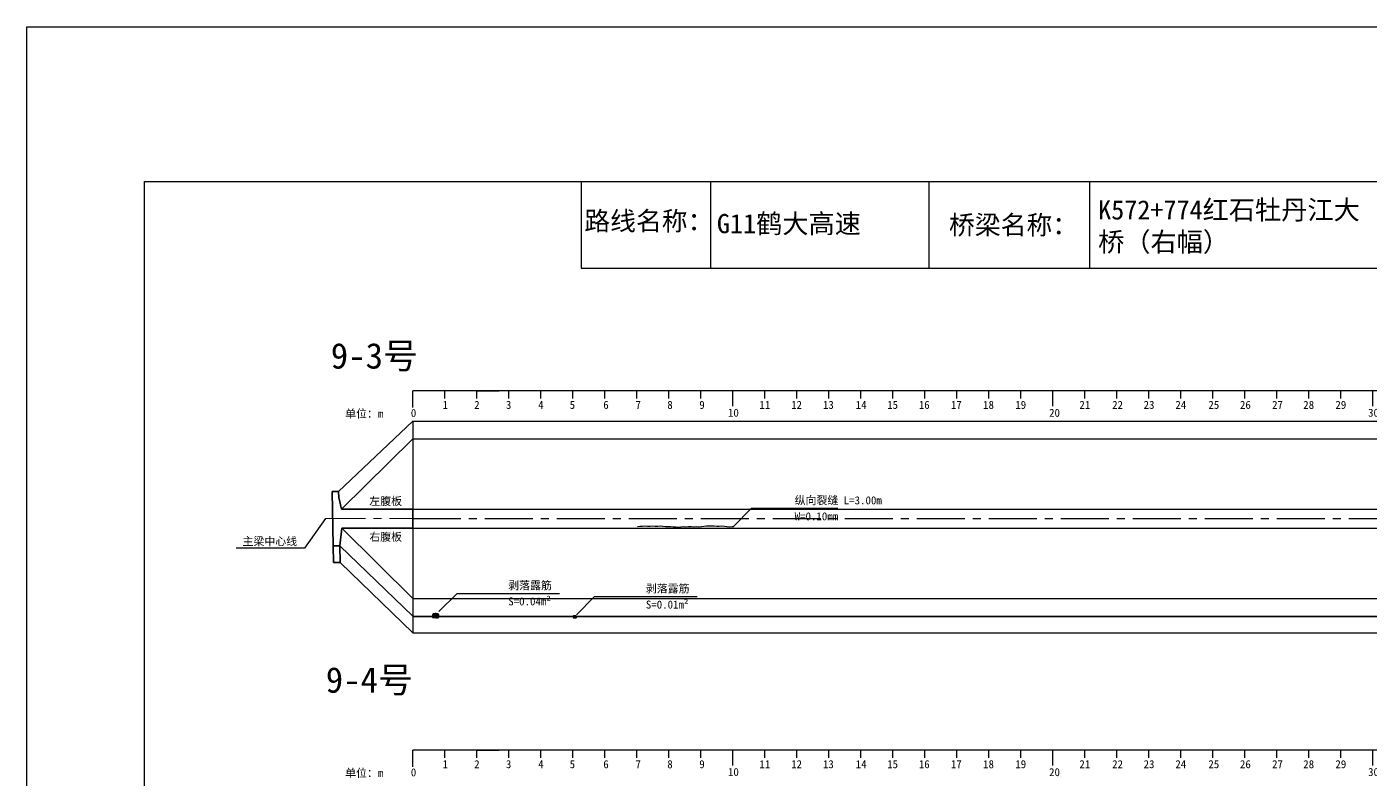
# Model space of a CAD drawing. Header units: millimetres. Extents: x -37 to 615, y -48 to 413.
# Drawn here: x -36.8 to 383, y 178 to 413.2 of the extents above; entities that cross this region are included whole.
import ezdxf

# ---------------------------------------------------------------- set-up
doc = ezdxf.new("R2010")
doc.units = ezdxf.units.MM
for name, pattern in [('CENTER', [2, 1.25, -0.25, 0.25, -0.25]), ('CENTER2', [1.125, 0.75, -0.125, 0.125, -0.125]), ('DASHED', [0.75, 0.5, -0.25])]:
    doc.linetypes.add(name, pattern=pattern)
for name, color, linetype in [('图层1', 7, 'Continuous'), ('病害', 5, 'Continuous'), ('轮廓', 3, 'Continuous')]:
    doc.layers.add(name, color=color, linetype=linetype)
doc.layers.add('虚线', color=7, linetype='Continuous', lineweight=30)
doc.styles.get("Standard").update_dxf_attribs({"font": ''})
doc.styles.add('汉字', font='')
doc.styles.get('Standard').set_extended_font_data('SimSun')
doc.styles.get('汉字').set_extended_font_data('SimSun')

# ---------------------------------------------------------------- blocks, each defined once
blk = doc.blocks.new('chi')
at = {"color": 0}
for p, q in [((1147.409, -3079.329), (1147.409, -3078.8)), ((1187.409, -3078.8), (1147.409, -3078.8)), ((1148.409, -3079.041), (1148.409, -3078.8)), ((1149.409, -3079.041), (1149.409, -3078.8)), ((1149.409, -3078.8), (1150.109, -3078.8)), ((1150.409, -3079.041), (1150.409, -3078.8)), ((1151.409, -3079.041), (1151.409, -3078.8)), ((1152.409, -3079.041), (1152.409, -3078.8)), ((1153.409, -3079.041), (1153.409, -3078.8)), ((1154.409, -3079.041), (1154.409, -3078.8)), ((1155.409, -3079.041), (1155.409, -3078.8)), ((1156.409, -3079.041), (1156.409, -3078.8)), ((1157.409, -3079.283), (1157.409, -3078.8)), ((1158.409, -3079.041), (1158.409, -3078.8)), ((1159.409, -3079.041), (1159.409, -3078.8)), ((1160.409, -3079.041), (1160.409, -3078.8)), ((1161.409, -3079.041), (1161.409, -3078.8)), ((1162.409, -3079.041), (1162.409, -3078.8)), ((1163.409, -3079.041), (1163.409, -3078.8)), ((1164.409, -3079.041), (1164.409, -3078.8)), ((1165.409, -3079.041), (1165.409, -3078.8)), ((1166.409, -3079.041), (1166.409, -3078.8)), ((1167.409, -3079.283), (1167.409, -3078.8)), ((1168.409, -3079.041), (1168.409, -3078.8)), ((1169.409, -3079.041), (1169.409, -3078.8)), ((1170.409, -3079.041), (1170.409, -3078.8)), ((1171.409, -3079.041), (1171.409, -3078.8)), ((1172.409, -3079.041), (1172.409, -3078.8)), ((1173.409, -3079.041), (1173.409, -3078.8)), ((1174.409, -3079.041), (1174.409, -3078.8)), ((1175.409, -3079.041), (1175.409, -3078.8)), ((1176.409, -3079.041), (1176.409, -3078.8)), ((1177.409, -3079.283), (1177.409, -3078.8)), ((1178.409, -3079.041), (1178.409, -3078.8)), ((1179.409, -3079.041), (1179.409, -3078.8)), ((1180.409, -3079.041), (1180.409, -3078.8)), ((1181.409, -3079.041), (1181.409, -3078.8)), ((1182.409, -3079.041), (1182.409, -3078.8)), ((1183.409, -3079.041), (1183.409, -3078.8)), ((1184.409, -3079.041), (1184.409, -3078.8)), ((1185.409, -3079.041), (1185.409, -3078.8)), ((1186.409, -3079.041), (1186.409, -3078.8)), ((1187.409, -3079.283), (1187.409, -3078.8))]:
    blk.add_line(p, q, dxfattribs=at)
for s, p in [('1', (1148.339, -3079.368)), ('2', (1149.328, -3079.368)), ('3', (1150.319, -3079.368)), ('4', (1151.329, -3079.368)), ('5', (1152.313, -3079.368)), ('6', (1153.363, -3079.368)), ('7', (1154.37, -3079.368)), ('8', (1155.363, -3079.368)), ('9', (1156.363, -3079.368)), ('11', (1158.242, -3079.368)), ('12', (1159.233, -3079.368)), ('13', (1160.227, -3079.368)), ('14', (1161.252, -3079.368)), ('15', (1162.233, -3079.368)), ('16', (1163.223, -3079.368)), ('17', (1164.224, -3079.368)), ('18', (1165.232, -3079.368)), ('19', (1166.238, -3079.368)), ('21', (1168.24, -3079.368)), ('22', (1169.264, -3079.368)), ('23', (1170.247, -3079.368)), ('24', (1171.24, -3079.368)), ('25', (1172.271, -3079.368)), ('26', (1173.258, -3079.368)), ('27', (1174.261, -3079.368)), ('28', (1175.236, -3079.368)), ('29', (1176.24, -3079.368)), ('31', (1178.261, -3079.368)), ('32', (1179.256, -3079.368)), ('33', (1180.243, -3079.368)), ('34', (1181.251, -3079.368)), ('35', (1182.269, -3079.368)), ('36', (1183.256, -3079.368)), ('37', (1184.269, -3079.368)), ('38', (1185.251, -3079.368)), ('39', (1186.242, -3079.368)), ('0', (1147.349, -3079.623)), ('10', (1157.259, -3079.613)), ('20', (1167.294, -3079.617)), ('30', (1177.262, -3079.613)), ('40', (1187.216, -3079.613))]:
    blk.add_text(s, height=0.25).set_placement(p)

msp = doc.modelspace()

# ---------------------------------------------------------------- linework, layer by layer
at = {"color": 0, "linetype": 'ByBlock'}
for p, q in [((0, 364.85), (529.17, 364.85)), ((0, 0), (0, 364.85)), ((136.5, 364.85), (136.5, 337.72)), ((245.1, 364.85), (245.1, 337.72)), ((136.5, 337.72), (529.17, 337.72))]:
    msp.add_line(p, q, dxfattribs=at)
at = {"color": 0}
for p, q in [((60.65, 267.93), (83.82, 289.93)), ((83.82, 289.93), (83.82, 223.68)), ((83.82, 289.93), (483.82, 289.93)), ((61.57, 262.43), (83.82, 284.43)), ((83.82, 262.43), (483.82, 262.43)), ((56.57, 259.43), (49.96, 250.17)), ((61.64, 256.43), (83.82, 234.43)), ((83.82, 256.43), (483.82, 256.43)), ((49.96, 250.17), (28.63, 250.17)), ((60.99, 250.93), (83.82, 228.93)), ((61.09, 245.68), (83.82, 223.68)), ((83.82, 234.43), (483.82, 234.43)), ((83.82, 228.93), (483.82, 228.93)), ((83.82, 228.81), (483.82, 228.81)), ((83.82, 223.68), (483.82, 223.68))]:
    msp.add_line(p, q, dxfattribs=at)
msp.add_line((83.82, 284.43), (483.82, 284.43))
at = {"color": 1, "linetype": 'CENTER2', "ltscale": 20}
msp.add_line((83.82, 259.43), (483.82, 259.43), dxfattribs=at)
at = {"color": 1, "linetype": 'DASHED'}
for p, q in [((90, 229.45), (92, 229.45)), ((90, 229.1), (92, 229.1)), ((90, 228.75), (92, 228.75)), ((90.5, 228.4), (90.5, 229.8)), ((91, 228.4), (91, 229.8)), ((91.5, 228.4), (91.5, 229.8)), ((134, 228.92), (135, 228.92)), ((134, 228.75), (135, 228.75)), ((134, 228.57), (135, 228.57)), ((134.25, 228.4), (134.25, 229.1)), ((134.5, 228.4), (134.5, 229.1)), ((134.75, 228.4), (134.75, 229.1))]:
    msp.add_line(p, q, dxfattribs=at)
at = {"color": 7}
for p, q in [((90, 228.97), (90.59, 228.96)), ((90.19, 229.64), (90.55, 229.33)), ((90.66, 228.46), (90.85, 228.71)), ((90.98, 229.76), (90.96, 229.33)), ((91.62, 229.64), (91.34, 229.27)), ((91.55, 228.4), (91.39, 228.71)), ((92, 228.93), (91.47, 229.01)), ((134, 228.68), (134.29, 228.68)), ((134.09, 229.02), (134.28, 228.86)), ((134.33, 228.43), (134.43, 228.56)), ((134.49, 229.08), (134.48, 228.86)), ((134.81, 229.02), (134.67, 228.84)), ((134.77, 228.4), (134.7, 228.56)), ((135, 228.66), (134.73, 228.71))]:
    msp.add_line(p, q, dxfattribs=at)
at = {"color": 3, "linetype": 'ByBlock'}
msp.add_lwpolyline([(-36.77, 413.19), (615.38, 413.19), (615.38, -47.93), (-36.77, -47.93)], close=True, dxfattribs=at)
at = {"color": 7}
for points in [[(184, 257), (189.66, 262.66), (216.66, 262.66)], [(154, 257.01), (154.8, 257.08), (155.6, 257.12), (156.4, 257.14), (157.2, 257.1), (158, 257.06), (158.8, 257.18), (159.6, 257.11), (160.4, 257.09), (161.2, 257.17), (162, 257.11), (162.8, 256.99), (163.6, 256.95), (164.4, 256.93), (165.2, 256.9), (166, 256.85), (166.8, 256.79), (167.6, 256.84), (168.4, 256.94), (169.2, 256.89), (170, 256.96), (170.8, 256.93), (171.6, 256.9), (172.4, 256.99), (173.2, 256.92), (174, 257.01), (174.8, 257.08), (175.6, 257.14), (176.4, 257.17), (177.2, 257.14), (178, 257.14), (178.8, 257.08), (179.6, 257.11), (180.4, 257.17), (181.2, 257.11), (182, 256.95), (182.8, 256.89), (183.6, 256.94), (184, 257)], [(92, 230.4), (97.66, 236.06), (129.66, 236.06)], [(135, 229.4), (140.66, 235.06), (172.66, 235.06)], [(91.13, 229.76), (90.83, 229.76), (90.53, 229.68), (90.19, 229.64), (90, 229.34), (90, 228.97), (90.04, 228.51), (90.26, 228.51), (91.06, 228.4), (91.55, 228.4), (91.85, 228.48), (91.96, 228.55), (92, 228.93), (92, 229.27), (91.85, 229.53), (91.62, 229.64), (91.43, 229.68), (91.13, 229.8)], [(134.57, 229.08), (134.42, 229.08), (134.26, 229.04), (134.09, 229.02), (134, 228.87), (134, 228.68), (134.02, 228.46), (134.13, 228.46), (134.53, 228.4), (134.77, 228.4), (134.92, 228.44), (134.98, 228.48), (135, 228.66), (135, 228.83), (134.92, 228.97), (134.81, 229.02), (134.72, 229.04), (134.57, 229.1)]]:
    msp.add_lwpolyline(points, dxfattribs=at)
at = {"layer": '病害', "color": 5}
for p, q in [((136.5, 364.85), (136.5, 337.72)), ((245.1, 364.85), (245.1, 337.72)), ((136.5, 337.72), (386.58, 337.72))]:
    msp.add_line(p, q, dxfattribs=at)
at = {"layer": '病害', "color": 0}
for p, q in [((176.83, 364.85), (176.83, 337.72)), ((295.25, 364.85), (295.25, 337.72))]:
    msp.add_line(p, q, dxfattribs=at)
at = {"layer": '虚线', "linetype": 'CENTER', "lineweight": 18, "ltscale": 10}
msp.add_line((56.57, 259.43), (83.82, 259.43), dxfattribs=at)
at = {"layer": '轮廓', "color": 5, "lineweight": 35}
for p, q in [((58.99, 250.93), (58.65, 267.93)), ((58.65, 267.93), (60.65, 267.93)), ((60.69, 266.05), (60.65, 267.93)), ((61.57, 262.43), (60.69, 266.05)), ((83.82, 262.43), (61.57, 262.43)), ((83.82, 256.43), (83.82, 262.43)), ((60.99, 250.93), (61.63, 256.43)), ((83.82, 256.43), (61.63, 256.43)), ((58.99, 250.93), (60.99, 250.93)), ((59.09, 245.68), (58.99, 250.93)), ((61.09, 245.68), (60.99, 250.93)), ((59.09, 245.68), (61.09, 245.68))]:
    msp.add_line(p, q, dxfattribs=at)

# ---------------------------------------------------------------- block references
at = {"color": 0, "xscale": 9.999999999994273, "yscale": 9.999999999994273, "zscale": 9.999999999994273}
for p in [(-11390.27, 31087.43), (-11390.27, 30975.09)]:
    msp.add_blockref('chi', p, dxfattribs=at)

# ---------------------------------------------------------------- texts
for s, p in [('单位：m', (62.7, 290.99)), ('左腹板', (70.24, 263.64)), ('主梁中心线', (30.63, 251.08)), ('右腹板', (70.24, 252.47)), ('单位：m', (62.7, 178.65))]:
    msp.add_text(s, height=2.5).set_placement(p)
at = {"color": 7}
for s, p in [('纵向裂缝 L=3.00m', (203.16, 263.91)), ('W=0.10mm', (203.16, 258.91)), ('剥落露筋', (113.66, 237.31)), ('S=0.04m²', (113.66, 232.31)), ('剥落露筋', (156.66, 236.31)), ('S=0.01m²', (156.66, 231.31))]:
    msp.add_text(s, height=2.5, dxfattribs=at).set_placement(p)
at = {"linetype": 'ByBlock', "attachment_point": 1, "style": '汉字'}
for s, insert, char_height, width in [('K572+774红石牡丹江大桥（右幅）', (298, 358.97), 6, 87.5474), ('{\\C0;G11鹤大高速}', (178.87, 354.68), 6, 62.8604), ('{\\C0;9-3号}', (58.2, 314.34), 8, 49.3496), ('{\\C0;9-4号}', (56.63, 213.01), 8, 49.3496)]:
    msp.add_mtext(s, dxfattribs=dict(at, insert=insert, char_height=char_height, width=width))
at = {"layer": '图层1', "style": '汉字'}
for s, p in [('路线名称：', (137.42, 349.54)), ('桥梁名称：', (251.38, 348.29))]:
    msp.add_text(s, height=5.918, dxfattribs=at).set_placement(p)

doc.saveas('drawing.dxf')
